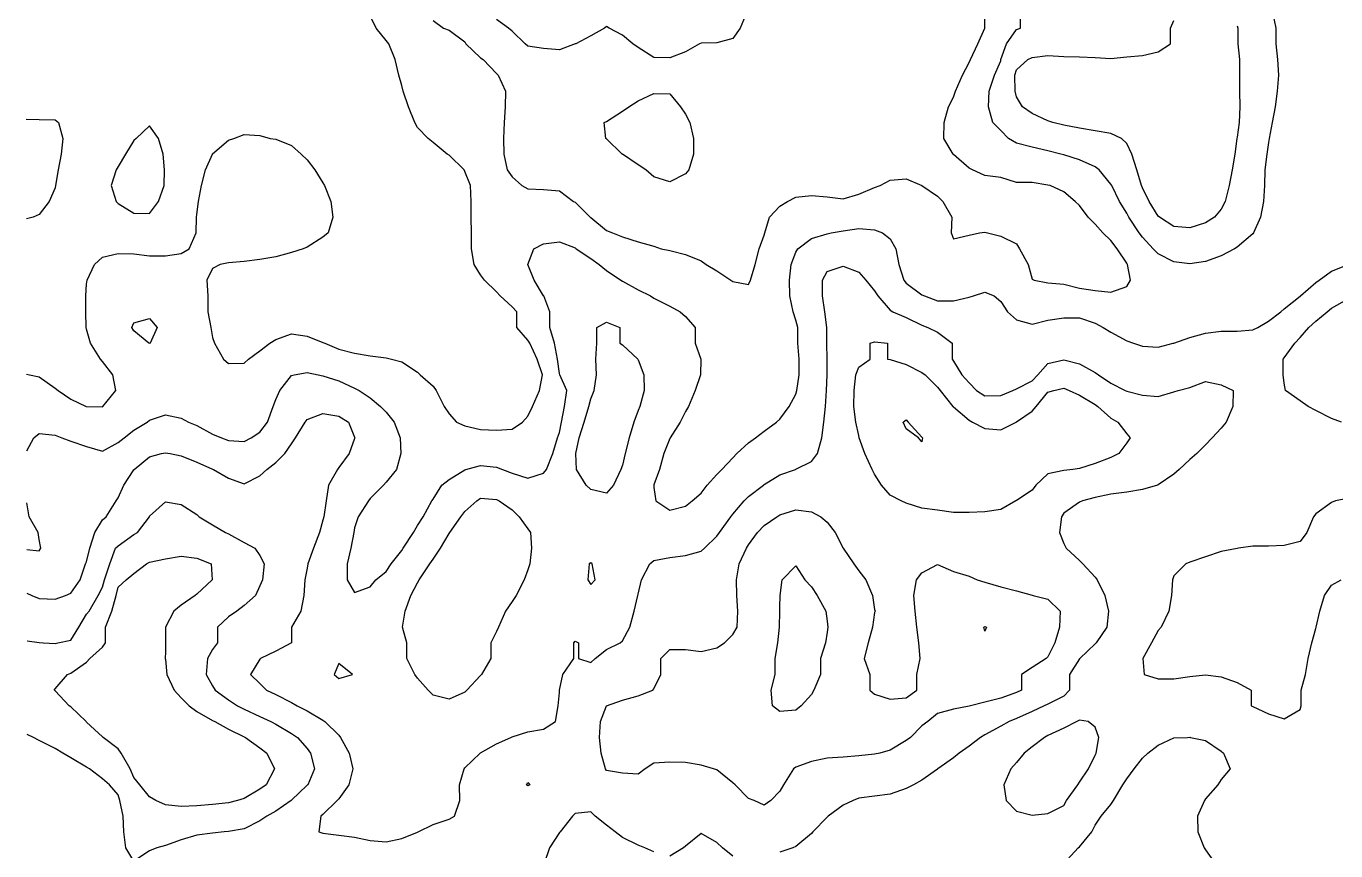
# Model space of a CAD drawing. Header units: inches. Extents: x 450896 to 463247, y 7386701 to 7399440.
# Drawn here: x 450904 to 453338, y 7392881 to 7394413 of the extents above; entities that cross this region are included whole.
import ezdxf

# ---------------------------------------------------------------- set-up
doc = ezdxf.new("R2010")
doc.units = ezdxf.units.IN
doc.header["$MEASUREMENT"] = 0

msp = doc.modelspace()

# ---------------------------------------------------------------- linework, layer by layer
for points, elevation in [([(450904.8, 7393766.3), (450910, 7393765), (450928.4, 7393761.1), (450957.7, 7393740.3), (450963.4, 7393735.7), (450987, 7393719.8), (451015.3, 7393706.4), (451016.3, 7393706), (451045.6, 7393705.6), (451046.8, 7393706.4), (451070.7, 7393735.7), (451065.2, 7393765), (451045.6, 7393789.8), (451042.4, 7393794.3), (451023.9, 7393823.6), (451016.3, 7393849.5), (451015.7, 7393852.8), (451014.7, 7393882.1), (451014.7, 7393911.4), (451016.3, 7393933.1), (451017.4, 7393940.7), (451031.1, 7393970), (451045.6, 7393983.8), (451074.9, 7393990.6), (451104.2, 7393989.6), (451133.5, 7393986), (451162.7, 7393986.3), (451192, 7393990.4), (451206.7, 7393999.3), (451220.1, 7394028.6), (451220.7, 7394057.9), (451221.3, 7394063.1), (451224, 7394087.1), (451230, 7394116.4), (451237.1, 7394145.7), (451250.2, 7394175), (451250.6, 7394175.7), (451279.9, 7394201.2), (451290, 7394204.3), (451309.2, 7394211.3), (451338.5, 7394209.3), (451357.3, 7394204.3), (451367.7, 7394202.7), (451397, 7394191.2), (451415, 7394175), (451426.3, 7394164.2), (451440.4, 7394145.7), (451455.6, 7394121.4), (451458.6, 7394116.4), (451470.4, 7394087.1), (451473.8, 7394057.9), (451465, 7394028.6), (451455.6, 7394020.5), (451426.3, 7394002.3), (451418.7, 7393999.3), (451397, 7393992), (451367.7, 7393984.1), (451338.5, 7393978.9), (451309.2, 7393975.6), (451279.9, 7393972.9), (451264.8, 7393970), (451250.6, 7393962.4), (451239.5, 7393940.7), (451241.7, 7393911.4), (451241.7, 7393882.1), (451247.1, 7393852.8), (451250.6, 7393834.2), (451254, 7393823.6), (451271, 7393794.3), (451279.9, 7393786), (451309.2, 7393786.5), (451317.4, 7393794.3), (451338.5, 7393809.7), (451356.7, 7393823.6), (451367.7, 7393830.7), (451397, 7393840.9), (451426.3, 7393836.7), (451455.6, 7393825.3), (451458.9, 7393823.6), (451484.9, 7393812.8), (451514.2, 7393805.5), (451543.5, 7393800.2), (451572.8, 7393796.3), (451582.8, 7393794.3), (451602, 7393789.2), (451631.3, 7393770), (451636.1, 7393765), (451660.6, 7393743.8), (451665.8, 7393735.7), (451680.9, 7393706.4), (451689.9, 7393692.7), (451703.6, 7393677.1), (451719.2, 7393669.9), (451748.5, 7393663.1), (451777.8, 7393662), (451807.1, 7393664.3), (451826.6, 7393677.1), (451836.3, 7393688), (451845, 7393706.4), (451857.9, 7393735.7), (451863.6, 7393765), (451853.9, 7393794.3), (451840.3, 7393823.6), (451836.3, 7393829.1), (451815.7, 7393852.8), (451815.7, 7393882.1), (451807.1, 7393891.2), (451785, 7393911.4), (451777.8, 7393919), (451755.7, 7393940.7), (451748.5, 7393950.5), (451736.3, 7393970), (451731.9, 7393999.3), (451731.7, 7394028.6), (451730.9, 7394057.9), (451731.3, 7394087.1), (451729.6, 7394116.4), (451719.2, 7394142.7), (451718, 7394145.7), (451689.9, 7394172.8), (451686.4, 7394175), (451660.6, 7394196.5), (451651.1, 7394204.3), (451631.3, 7394224.4), (451626.4, 7394233.6), (451614.4, 7394262.9), (451604.8, 7394292.2), (451602, 7394302.3), (451596.8, 7394321.4), (451590, 7394350.7), (451578.2, 7394380), (451572.8, 7394386), (451554.5, 7394409.3), (451543.5, 7394431.8)], 720), ([(451660.6, 7394423.2), (451679.5, 7394409.3), (451689.9, 7394405), (451719.2, 7394383.5), (451721.3, 7394380), (451748.5, 7394353.6), (451753, 7394350.7), (451777.8, 7394325), (451781, 7394321.4), (451794.5, 7394292.2), (451794.1, 7394262.9), (451792.4, 7394233.6), (451791.1, 7394204.3), (451792, 7394175), (451797.9, 7394145.7), (451807.1, 7394133.1), (451825.3, 7394116.4), (451836.3, 7394110.2), (451865.6, 7394109.5), (451894.9, 7394106.8), (451921.3, 7394087.1), (451924.2, 7394085.6), (451952.4, 7394057.9), (451953.5, 7394057), (451982.8, 7394033.2), (451993.7, 7394028.6), (452012.1, 7394021.5), (452041.4, 7394011.8), (452070.6, 7394003.9), (452083.9, 7393999.3), (452099.9, 7393995.7), (452129.2, 7393988.5), (452158.5, 7393976.6), (452167.8, 7393970), (452187.8, 7393957.9), (452213.7, 7393940.7), (452217.1, 7393938.4), (452246.4, 7393932.9), (452250.3, 7393940.7), (452258.9, 7393970), (452265.9, 7393999.3), (452275.7, 7394024.2), (452277, 7394028.6), (452285.7, 7394057.9), (452304.9, 7394078.6), (452319.1, 7394087.1), (452334.2, 7394095.3), (452363.5, 7394098.1), (452392.8, 7394095.5), (452422.1, 7394091.7), (452451.4, 7394100.5), (452480.7, 7394112.7), (452490.9, 7394116.4), (452509.9, 7394126.6), (452539.2, 7394129.1), (452568.5, 7394116.4), (452568.5, 7394116.4), (452597.8, 7394096.6), (452607.6, 7394087.1), (452624, 7394057.9), (452622.8, 7394028.6), (452627.1, 7394017.8), (452656.4, 7394024.3), (452675.4, 7394028.6), (452685.7, 7394029.9), (452690.7, 7394028.6), (452715, 7394022.3), (452744.2, 7394008.1), (452750.2, 7393999.3), (452765.8, 7393970), (452773.5, 7393942.7), (452777.1, 7393940.7), (452802.8, 7393935.8), (452832.1, 7393933.2), (452861.4, 7393926.1), (452890.7, 7393921.4), (452920, 7393918.8), (452949.3, 7393929.2)], 720), ([(452243.1, 7394438.6), (452231, 7394409.3), (452217.1, 7394389.5), (452187.8, 7394381.5), (452158.5, 7394381), (452155.4, 7394380), (452129.2, 7394364.8), (452099.9, 7394353.8), (452070.6, 7394354.7), (452041.4, 7394372.8), (452031.2, 7394380), (452012.1, 7394395.9), (451987.3, 7394409.3), (451982.8, 7394412.1), (451979, 7394409.3), (451953.5, 7394394.6), (451925.2, 7394380), (451924.2, 7394379.6), (451894.9, 7394369), (451865.6, 7394371.2), (451836.3, 7394375.4), (451831.5, 7394380), (451807.1, 7394403.5), (451800.4, 7394409.3), (451777.8, 7394424.8)], 720), ([(452949.3, 7393929.2), (452956.4, 7393940.7), (452950.9, 7393970), (452949.3, 7393972.4), (452931.7, 7393999.3), (452920, 7394014.7), (452905, 7394028.6), (452890.7, 7394044.6), (452877.5, 7394057.9), (452861.4, 7394079.8), (452853.7, 7394087.1), (452832.1, 7394105), (452806.8, 7394116.4), (452802.8, 7394117.5), (452773.5, 7394122.2), (452744.2, 7394122.2), (452715, 7394131.3), (452685.7, 7394135), (452662.4, 7394145.7), (452656.4, 7394149.1), (452627.1, 7394174.4), (452626.5, 7394175), (452609.6, 7394204.3), (452609.7, 7394233.6), (452618.1, 7394262.9), (452627.1, 7394280.8), (452630.9, 7394292.2), (452643.9, 7394321.4), (452656.4, 7394345.5), (452658.7, 7394350.7), (452672.7, 7394380), (452685.7, 7394409.3), (452685.7, 7394438.6)], 720), ([(453219.9, 7394438.6), (453226.5, 7394409.3), (453226.5, 7394380), (453229.4, 7394350.7), (453231.1, 7394321.4), (453229, 7394292.2), (453224.9, 7394262.9), (453219.6, 7394233.6), (453214.1, 7394204.3), (453212.8, 7394196.6), (453209.9, 7394175), (453206.2, 7394145.7), (453205.1, 7394116.4), (453203.5, 7394087.1), (453198.1, 7394057.9), (453184.9, 7394028.6), (453183.6, 7394027.1), (453154.3, 7394002.2), (453149.5, 7393999.3), (453125, 7393985.9), (453095.7, 7393975.4), (453066.4, 7393971.4), (453037.1, 7393974.8), (453007.8, 7393989.7), (452998.6, 7393999.3), (452978.5, 7394020.4), (452972.3, 7394028.6), (452953.2, 7394057.9), (452949.3, 7394065.2), (452935.7, 7394087.1), (452921.5, 7394116.4), (452920, 7394119.3), (452897.9, 7394145.7), (452890.7, 7394151.4), (452861.4, 7394164.6), (452832.1, 7394173.6), (452826.9, 7394175), (452802.8, 7394181), (452773.5, 7394187.6), (452744.2, 7394195.1), (452729.3, 7394204.3), (452715, 7394219), (452700.7, 7394233.6), (452692.5, 7394262.9), (452693.7, 7394292.2), (452703.3, 7394321.4), (452715, 7394348.3), (452715.6, 7394350.7), (452725.9, 7394380), (452744.2, 7394406.8), (452752.1, 7394409.3), (452752.1, 7394438.6)], 740), ([(453112.4, 7394057.9), (453095.7, 7394047.6), (453066.4, 7394037.8), (453037.1, 7394040.6), (453010.1, 7394057.9), (453007.8, 7394059.7), (452990.7, 7394087.1), (452978.5, 7394112.6), (452976.9, 7394116.4), (452968.1, 7394145.7), (452959, 7394175), (452949.3, 7394194.9), (452939.7, 7394204.3), (452920, 7394213), (452890.7, 7394218.2), (452861.4, 7394223.2), (452832.1, 7394228.5), (452811.8, 7394233.6), (452802.8, 7394236.6), (452773.5, 7394250.6), (452755.8, 7394262.9), (452744.2, 7394281.7), (452742.1, 7394292.2), (452741.5, 7394321.4), (452744.2, 7394331.8), (452765.6, 7394350.7), (452773.5, 7394354.5), (452802.8, 7394358.2), (452832.1, 7394356.6), (452861.4, 7394355.5), (452890.7, 7394354.7), (452920, 7394352.8), (452949.3, 7394355.7), (452978.5, 7394358.5), (453007.8, 7394365), (453030.4, 7394380), (453030.4, 7394409.3), (453037.1, 7394423.4)], 760), ([(453154.3, 7394413.5), (453155.7, 7394409.3), (453155.7, 7394380), (453158.7, 7394350.7), (453159, 7394321.4), (453159.1, 7394292.2), (453159.2, 7394262.9), (453157.9, 7394233.6), (453154.3, 7394206.2), (453154, 7394204.3), (453150, 7394175), (453145.4, 7394145.7), (453139.9, 7394116.4), (453132, 7394087.1), (453125, 7394072.9), (453112.4, 7394057.9)], 760), ([(452135.4, 7394145.7), (452129.2, 7394138.2), (452099.9, 7394123.7), (452070.6, 7394133), (452055.6, 7394145.7), (452041.4, 7394154.9), (452012.1, 7394174.8), (452011.7, 7394175), (451982.8, 7394203.5), (451981.4, 7394204.3), (451978.4, 7394233.6), (451982.8, 7394235.6), (452012.1, 7394254.9), (452024, 7394262.9), (452041.4, 7394273.7), (452070.6, 7394287.5), (452099.9, 7394287), (452119.8, 7394262.9), (452129.2, 7394249.4), (452137.3, 7394233.6), (452144.2, 7394204.3), (452144.3, 7394175), (452135.4, 7394145.7)], 720), ([(450904.1, 7394240), (450928.4, 7394239.4), (450957.7, 7394238.8), (450964, 7394233.6), (450971.9, 7394204.3), (450968.8, 7394175), (450963.6, 7394145.7), (450958.5, 7394116.4), (450957.7, 7394112.5), (450946.6, 7394087.1), (450928.4, 7394062.9), (450916.9, 7394057.9), (450904.4, 7394054.8)], 720), ([(451133.5, 7394064.8), (451150.2, 7394087.1), (451160.5, 7394116.4), (451161.4, 7394145.7), (451158.6, 7394175), (451149.9, 7394204.3), (451133.5, 7394227.5), (451108.6, 7394204.3), (451104.2, 7394200.3), (451088.8, 7394175), (451074.9, 7394151.9), (451071.5, 7394145.7), (451061.8, 7394116.4), (451071.5, 7394087.1), (451074.9, 7394083.5), (451104.2, 7394065.3), (451133.5, 7394064.8)], 700), ([(450905.1, 7393623.9), (450918.4, 7393647.8), (450928.4, 7393656.1), (450957.7, 7393652.8), (450970.3, 7393647.8), (450987, 7393641.6), (451016.3, 7393631.9), (451045.6, 7393623.3), (451074.9, 7393639.2), (451085.9, 7393647.8), (451104.2, 7393662.3), (451128.6, 7393677.1), (451133.5, 7393680.7), (451162.7, 7393690.7), (451192, 7393684.4), (451205.6, 7393677.1), (451221.3, 7393670.6), (451250.6, 7393655), (451266.9, 7393647.8), (451279.9, 7393643.2), (451309.2, 7393641), (451322.4, 7393647.8), (451338.5, 7393658.4), (451352.6, 7393677.1), (451363, 7393706.4), (451367.7, 7393719), (451375.7, 7393735.7), (451397, 7393763.5), (451402.1, 7393765), (451426.3, 7393769.1), (451446.6, 7393765), (451455.6, 7393763.3), (451484.9, 7393753.7), (451514.2, 7393740.3), (451522.9, 7393735.7), (451543.5, 7393722), (451562.7, 7393706.4), (451572.8, 7393695.4), (451588.1, 7393677.1), (451599.1, 7393647.8), (451600.5, 7393618.5), (451592.5, 7393589.3), (451572.8, 7393565.6), (451568.3, 7393560), (451543.5, 7393535), (451540.2, 7393530.7), (451521.1, 7393501.4), (451514.2, 7393480.6), (451512.7, 7393472.1), (451507.3, 7393442.8), (451500.4, 7393413.5), (451500.7, 7393384.2), (451514.2, 7393360.3), (451543.5, 7393370.8), (451553.8, 7393384.2), (451572.8, 7393399.7), (451582.3, 7393413.5), (451602, 7393438.8), (451604.6, 7393442.8), (451623.6, 7393472.1), (451631.3, 7393485.2), (451641.8, 7393501.4), (451658.2, 7393530.7), (451660.6, 7393533.7), (451676.8, 7393560), (451689.9, 7393570.6), (451719.2, 7393588.7), (451721, 7393589.3), (451748.5, 7393596.7), (451777.8, 7393593.4), (451789, 7393589.3), (451807.1, 7393582.5), (451836.3, 7393573.2), (451865.6, 7393582), (451870.8, 7393589.3), (451882.9, 7393618.5), (451891.2, 7393647.8), (451894.9, 7393657.8), (451898.6, 7393677.1), (451904.7, 7393706.4), (451908.9, 7393735.7), (451895.6, 7393765), (451894.9, 7393767.4), (451891.2, 7393794.3), (451886.1, 7393823.6), (451876.9, 7393852.8), (451876.9, 7393882.1), (451865.8, 7393911.4), (451865.6, 7393911.8), (451848.1, 7393940.7), (451836.4, 7393970), (451847.5, 7393999.3), (451865.6, 7394008.1), (451894.9, 7394011.9), (451924.2, 7394000.6), (451926.2, 7393999.3), (451953.5, 7393981.1), (451968.6, 7393970), (451982.8, 7393958.5), (452009.1, 7393940.7), (452012.1, 7393938.7), (452041.4, 7393922.9), (452064.1, 7393911.4), (452070.6, 7393907.6), (452099.9, 7393892.5), (452119.2, 7393882.1), (452129.2, 7393873.5), (452147.4, 7393852.8), (452147.4, 7393823.6), (452157.6, 7393794.3), (452157.1, 7393765), (452147.4, 7393735.7), (452134.8, 7393706.4), (452129.2, 7393696.6), (452119.6, 7393677.1), (452100.6, 7393647.8), (452099.9, 7393646.7), (452089.2, 7393618.5), (452081.2, 7393589.3), (452070.6, 7393560.7), (452070.5, 7393560), (452070.6, 7393555.5), (452074.2, 7393530.7), (452099.9, 7393513.5), (452129.2, 7393521.2), (452142, 7393530.7), (452158.5, 7393545.3), (452169.8, 7393560), (452187.8, 7393580), (452196.6, 7393589.3), (452217.1, 7393611), (452224.8, 7393618.5), (452246.4, 7393638.8), (452259.1, 7393647.8), (452275.7, 7393660.5), (452298.2, 7393677.1), (452304.9, 7393682.8), (452322.2, 7393706.4), (452334.2, 7393729.2), (452336.1, 7393735.7), (452340.7, 7393765), (452340.4, 7393794.3), (452338, 7393823.6), (452338, 7393852.8), (452334.2, 7393866.8), (452329.6, 7393882.1), (452323.4, 7393911.4), (452322.8, 7393940.7), (452325.6, 7393970), (452334.2, 7393993), (452338, 7393999.3), (452363.5, 7394018.3), (452392.8, 7394027.2), (452400.1, 7394028.6), (452422.1, 7394032.3), (452451.4, 7394036.9), (452480.7, 7394034.6), (452495.3, 7394028.6), (452509.9, 7394017.7), (452520.2, 7393999.3), (452525.6, 7393970), (452535.2, 7393940.7), (452539.2, 7393935.5), (452568.5, 7393913.6), (452573.5, 7393911.4), (452597.8, 7393902.5), (452627.1, 7393902.4), (452656.4, 7393909.3), (452664.6, 7393911.4), (452685.7, 7393918.5), (452702.8, 7393911.4), (452715, 7393901.4), (452728, 7393882.1), (452744.2, 7393867.2), (452773.5, 7393859.3), (452802.8, 7393866.5), (452832.1, 7393870.8), (452861.4, 7393870.7), (452890.7, 7393860.9), (452905.7, 7393852.8), (452920, 7393844), (452949.3, 7393828), (452962.1, 7393823.6), (452978.5, 7393818.5), (453007.8, 7393816.5), (453035.6, 7393823.6), (453037.1, 7393823.9), (453066.4, 7393834), (453095.7, 7393842.1), (453125, 7393846.3), (453154.3, 7393846), (453183.6, 7393848.5), (453193.2, 7393852.8), (453212.8, 7393864.6), (453235.7, 7393882.1), (453242.1, 7393887.4), (453271.4, 7393911), (453271.9, 7393911.4), (453300.7, 7393936.2), (453306.9, 7393940.7), (453330, 7393957.7), (453359.3, 7393969.5)], 740), ([(450905.5, 7393359.1), (450914.3, 7393355), (450928.4, 7393349.7), (450957.7, 7393348.4), (450977.1, 7393355), (450987, 7393359.6), (451004.4, 7393384.2), (451014.6, 7393413.5), (451016.3, 7393417.8), (451022.4, 7393442.8), (451031.9, 7393472.1), (451045.6, 7393495.6), (451052.5, 7393501.4), (451071.3, 7393530.7), (451074.9, 7393536.2), (451085.5, 7393560), (451104.2, 7393588.6), (451104.7, 7393589.3), (451133.5, 7393612.7), (451155.6, 7393618.5), (451162.7, 7393620.3), (451171.8, 7393618.5), (451192, 7393614.6), (451221.3, 7393602.6), (451250.6, 7393589.9), (451252.1, 7393589.3), (451279.9, 7393573), (451309.2, 7393562.2), (451338.5, 7393577.6), (451351, 7393589.3), (451367.7, 7393602.3), (451384.6, 7393618.5), (451397, 7393637), (451404.6, 7393647.8), (451422.4, 7393677.1), (451426.3, 7393682.2), (451455.6, 7393692.8), (451484.9, 7393688.3), (451503.2, 7393677.1), (451514.2, 7393649.3), (451514.6, 7393647.8), (451514.2, 7393646.5), (451504.3, 7393618.5), (451484.9, 7393592.8), (451482.3, 7393589.3), (451465.6, 7393560), (451461.4, 7393530.7), (451457.2, 7393501.4), (451455.6, 7393494.9), (451448.9, 7393472.1), (451437.7, 7393442.8), (451427.7, 7393413.5), (451426.3, 7393405.8), (451421.9, 7393384.2), (451419.8, 7393355), (451414.2, 7393325.7), (451397.2, 7393296.4), (451397.2, 7393267.1), (451397, 7393267), (451367.7, 7393251.3), (451339.3, 7393237.8), (451338.5, 7393236.9), (451321, 7393208.5), (451338.5, 7393191.2), (451350.9, 7393179.2), (451367.7, 7393171.1), (451397, 7393155.9), (451407.7, 7393150), (451426.3, 7393140.8), (451455.6, 7393123.2), (451459.2, 7393120.7), (451484.9, 7393095.2), (451487.9, 7393091.4), (451504.3, 7393062.1), (451510.8, 7393032.8), (451503.6, 7393003.5), (451484.9, 7392977.4), (451482.2, 7392974.2), (451455.6, 7392947.8), (451451.7, 7392944.9), (451448.1, 7392915.7), (451455.6, 7392913.5), (451484.9, 7392909.5), (451514.2, 7392906.1), (451543.5, 7392899.7), (451572.8, 7392897.3), (451602, 7392903.5), (451631.3, 7392915.2), (451632.6, 7392915.7), (451660.6, 7392929.5), (451689.9, 7392939.5), (451699.9, 7392944.9), (451709.7, 7392974.2), (451709.2, 7393003.5), (451717.7, 7393032.8), (451719.2, 7393034.7), (451747.9, 7393062.1), (451748.5, 7393062.5), (451777.8, 7393079.6), (451804.5, 7393091.4), (451807.1, 7393092.5), (451836.3, 7393101.5), (451865.6, 7393106.6), (451887.9, 7393120.7), (451892.8, 7393150), (451894.9, 7393174.6), (451895.3, 7393179.2), (451901.6, 7393208.5), (451921.6, 7393237.8), (451921.6, 7393267.1), (451924.2, 7393270), (451930.6, 7393267.1), (451930.6, 7393237.8), (451953.5, 7393230.8), (451961.5, 7393237.8), (451982.8, 7393254.7), (452007.7, 7393267.1), (452012.1, 7393270.8), (452026.1, 7393296.4), (452034.2, 7393325.7), (452040.9, 7393355), (452041.4, 7393357.4), (452047.3, 7393384.2), (452063.3, 7393413.5), (452070.6, 7393420.1), (452099.9, 7393425.6), (452129.2, 7393429.5), (452158.5, 7393437.6), (452164.4, 7393442.8), (452187.8, 7393465.5), (452192.2, 7393472.1), (452213.5, 7393501.4), (452217.1, 7393505.9), (452238.6, 7393530.7), (452246.4, 7393538.6), (452274.3, 7393560), (452275.7, 7393561), (452304.9, 7393579.2), (452333.9, 7393589.3), (452334.2, 7393589.4), (452363.5, 7393603.8), (452374.6, 7393618.5), (452382.4, 7393647.8), (452386.3, 7393677.1), (452389.3, 7393706.4), (452391.6, 7393735.7), (452392.6, 7393765), (452392.6, 7393794.3), (452391.7, 7393823.6), (452391.7, 7393852.8), (452388.3, 7393882.1), (452383.7, 7393911.4), (452384.1, 7393940.7), (452392.8, 7393956.8), (452422.1, 7393966.9), (452451.4, 7393955.8), (452464.6, 7393940.7), (452480.7, 7393921.2), (452486.6, 7393911.4), (452509.9, 7393885), (452514.4, 7393882.1), (452539.2, 7393871.2), (452568.5, 7393857.1), (452579.8, 7393852.8), (452597.8, 7393844.3), (452624.7, 7393823.6), (452624.7, 7393794.3), (452627.1, 7393790.6), (452643, 7393765), (452656.4, 7393749.9), (452670.2, 7393735.7), (452685.7, 7393725.8), (452715, 7393726.4), (452737.3, 7393735.7), (452744.2, 7393738.8), (452773.5, 7393753.5), (452783.8, 7393765), (452802.8, 7393786.1), (452832.1, 7393793), (452861.4, 7393785.5), (452890.7, 7393769), (452896.5, 7393765), (452920, 7393749.6), (452946.4, 7393735.7), (452949.3, 7393734.3), (452978.5, 7393726.9), (453007.8, 7393724.8), (453037.1, 7393733.1), (453044.7, 7393735.7), (453066.4, 7393741.5), (453095.7, 7393752.3), (453125, 7393746.4), (453146.9, 7393735.7), (453146.4, 7393706.4), (453134.2, 7393677.1), (453125, 7393666.1), (453107.9, 7393647.8), (453095.7, 7393634.6), (453079.8, 7393618.5), (453066.4, 7393607.7), (453046.7, 7393589.3), (453037.1, 7393580.4), (453007.8, 7393560.4), (453006.7, 7393560), (452978.5, 7393552.1), (452949.3, 7393547.2), (452920, 7393543.2), (452890.7, 7393537.2), (452867.3, 7393530.7), (452861.4, 7393528.3), (452832.1, 7393507.9), (452828.3, 7393501.4), (452824.5, 7393472.1), (452832.1, 7393451.5), (452836.7, 7393442.8), (452861.4, 7393420.3), (452867.9, 7393413.5), (452890.7, 7393388.9), (452894.1, 7393384.2), (452908.7, 7393355), (452915.1, 7393325.7), (452912, 7393296.4), (452892.5, 7393267.1), (452890.7, 7393265.3), (452862.4, 7393237.8), (452861.4, 7393237), (452842.7, 7393208.5), (452842.7, 7393179.2), (452832.1, 7393168), (452802.8, 7393153.3), (452796.1, 7393150), (452773.5, 7393139.3), (452744.2, 7393126.2), (452731, 7393120.7), (452715, 7393112.1), (452685.7, 7393096.2), (452677.5, 7393091.4), (452656.4, 7393075.1), (452637.9, 7393062.1), (452627.1, 7393053.5), (452598.3, 7393032.8), (452597.8, 7393032.5), (452568.5, 7393011.6), (452553.2, 7393003.5), (452539.2, 7392996.1), (452509.9, 7392985.9), (452480.7, 7392982.1), (452451.4, 7392978.3), (452440.9, 7392974.2), (452422.1, 7392965.4), (452394.5, 7392944.9), (452392.8, 7392943.3), (452366.2, 7392915.7), (452363.5, 7392912.9), (452334.2, 7392888.4), (452328.7, 7392886.4), (452304.9, 7392877.9)], 760), ([(453348.1, 7393677.1), (453330, 7393684), (453300.7, 7393698.5), (453286.2, 7393706.4), (453271.4, 7393716.9), (453244.2, 7393735.7), (453242.1, 7393749.4), (453240, 7393765), (453240, 7393794.3), (453242.1, 7393796.3), (453261.4, 7393823.6), (453271.4, 7393834.1), (453287.5, 7393852.8), (453300.7, 7393864.4), (453322, 7393882.1), (453330, 7393888.7), (453359.3, 7393905.8)], 760), ([(451134.7, 7393823.6), (451133.5, 7393822.9), (451131.9, 7393823.6), (451104.2, 7393846.5), (451100.1, 7393852.8), (451104.2, 7393861.5), (451133.5, 7393869.9), (451147.6, 7393852.8), (451134.7, 7393823.6)], 740), ([(451995.5, 7393560), (451982.8, 7393545.1), (451953.5, 7393551.9), (451944.9, 7393560), (451926.7, 7393589.3), (451925.5, 7393618.5), (451931.8, 7393647.8), (451941.1, 7393677.1), (451949.9, 7393706.4), (451953.5, 7393720.5), (451959.4, 7393735.7), (451963.8, 7393765), (451962.4, 7393794.3), (451964.4, 7393823.6), (451964.4, 7393852.8), (451982.8, 7393863), (452007, 7393852.8), (452007, 7393823.6), (452012.1, 7393820.8), (452040.6, 7393794.3), (452041.4, 7393793.1), (452052.1, 7393765), (452052.5, 7393735.7), (452044.2, 7393706.4), (452041.4, 7393698.4), (452033.1, 7393677.1), (452024.8, 7393647.8), (452017.3, 7393618.5), (452012.1, 7393597.2), (452008.9, 7393589.3), (451995.5, 7393560)], 760), ([(452742.9, 7393530.7), (452715, 7393514.9), (452685.7, 7393510.5), (452656.4, 7393509.4), (452627.1, 7393509.1), (452597.8, 7393513.2), (452568.5, 7393517.2), (452539.2, 7393526.3), (452530.2, 7393530.7), (452509.9, 7393541.5), (452493.7, 7393560), (452480.7, 7393580.4), (452476, 7393589.3), (452462.6, 7393618.5), (452452.3, 7393647.8), (452451.4, 7393652), (452445.8, 7393677.1), (452442.4, 7393706.4), (452442.8, 7393735.7), (452445.6, 7393765), (452451.4, 7393779.4), (452472.6, 7393794.3), (452472.6, 7393823.6), (452480.7, 7393826.5), (452504.6, 7393823.6), (452504.6, 7393794.3), (452509.9, 7393793.7), (452539.2, 7393783.9), (452568.5, 7393769.4), (452574.5, 7393765), (452597.8, 7393742.2), (452602.3, 7393735.7), (452626.4, 7393706.4), (452627.1, 7393705.7), (452656.4, 7393680.6), (452662.4, 7393677.1), (452685.7, 7393665.4), (452715, 7393662.7), (452743.5, 7393677.1), (452744.2, 7393677.5), (452773.5, 7393697.5), (452780.7, 7393706.4), (452802.8, 7393732.7), (452813.7, 7393735.7), (452832.1, 7393740), (452842.2, 7393735.7), (452861.4, 7393727), (452890.7, 7393709.7), (452895.7, 7393706.4), (452920, 7393684.5), (452933, 7393677.1), (452949.3, 7393655.6), (452955.5, 7393647.8), (452949.3, 7393638.3), (452934.3, 7393618.5), (452920, 7393611.6), (452890.7, 7393600.3), (452861.4, 7393590.8), (452849.4, 7393589.3), (452832.1, 7393587.4), (452802.8, 7393581.3), (452780.3, 7393560), (452773.5, 7393550.9), (452744.2, 7393531.5), (452742.9, 7393530.7)], 780), ([(452569.7, 7393647.8), (452568.5, 7393640.2), (452562.5, 7393647.8), (452539.2, 7393664.4), (452534.1, 7393677.1), (452539.2, 7393681.1), (452543, 7393677.1), (452568.5, 7393649.2), (452569.7, 7393647.8)], 800), ([(450905.4, 7393440.7), (450928.4, 7393437.9), (450931.1, 7393442.8), (450928.4, 7393459.1), (450926.2, 7393472.1), (450909.7, 7393501.4), (450905.2, 7393527)], 740), ([(450905.6, 7393271), (450928.4, 7393267.4), (450935.7, 7393267.1), (450957.7, 7393266.1), (450962.6, 7393267.1), (450987, 7393271.9), (451001.9, 7393296.4), (451016.3, 7393320.3), (451021, 7393325.7), (451037.9, 7393355), (451045.6, 7393370.7), (451049.7, 7393384.2), (451059.7, 7393413.5), (451070.2, 7393442.8), (451074.9, 7393447), (451104.2, 7393468.4), (451110.8, 7393472.1), (451133.1, 7393501.4), (451133.5, 7393502.2), (451162.7, 7393529.2), (451192, 7393524.1), (451221.3, 7393505.3), (451225.4, 7393501.4), (451250.6, 7393486.3), (451274.5, 7393472.1), (451279.9, 7393469.3), (451309.2, 7393453.3), (451328.8, 7393442.8), (451338.5, 7393429.1), (451346.1, 7393413.5), (451343.1, 7393384.2), (451338.5, 7393373.2), (451330.4, 7393355), (451309.2, 7393336.3), (451295.4, 7393325.7), (451279.9, 7393315.1), (451259.3, 7393296.4), (451259.3, 7393267.1), (451250.6, 7393254.5), (451240.9, 7393237.8), (451238.5, 7393208.5), (451250.6, 7393186.9), (451255.5, 7393179.2), (451279.9, 7393161), (451297, 7393150), (451309.2, 7393143.7), (451338.5, 7393130), (451358.6, 7393120.7), (451367.7, 7393115.8), (451397, 7393098.6), (451408.1, 7393091.4), (451426.3, 7393071), (451432.6, 7393062.1), (451439.7, 7393032.8), (451427.2, 7393003.5), (451426.3, 7393002.6), (451397, 7392974.5), (451396.7, 7392974.2), (451367.7, 7392954.4), (451351.5, 7392944.9), (451338.5, 7392936.2), (451309.2, 7392921.3), (451279.9, 7392916.5), (451271.9, 7392915.7), (451250.6, 7392913.3), (451221.3, 7392909.6), (451192, 7392900.8), (451162.7, 7392890.4), (451146.8, 7392886.4)], 780), ([(451723.2, 7393179.2), (451719.2, 7393175.3), (451689.9, 7393162.6), (451660.6, 7393169.8), (451651.2, 7393179.2), (451631.3, 7393201.3), (451626.5, 7393208.5), (451611.5, 7393237.8), (451611.5, 7393267.1), (451603.5, 7393296.4), (451608.1, 7393325.7), (451618.8, 7393355), (451631.3, 7393378.7), (451634.2, 7393384.2), (451654.4, 7393413.5), (451660.6, 7393422.5), (451674.3, 7393442.8), (451689.9, 7393470.3), (451691.1, 7393472.1), (451711.7, 7393501.4), (451719.2, 7393511.2), (451741.3, 7393530.7), (451748.5, 7393535.7), (451777.8, 7393533.5), (451783, 7393530.7), (451807.1, 7393513.9), (451820.2, 7393501.4), (451836.3, 7393479.1), (451841.2, 7393472.1), (451843.3, 7393442.8), (451840, 7393413.5), (451836.3, 7393402.9), (451829.7, 7393384.2), (451814.5, 7393355), (451807.1, 7393344.1), (451795, 7393325.7), (451781.6, 7393296.4), (451777.8, 7393287.9), (451767.6, 7393267.1), (451767.6, 7393237.8), (451749.9, 7393208.5), (451748.5, 7393206.4), (451723.2, 7393179.2)], 760), ([(453359.3, 7393535.1), (453337.5, 7393530.7), (453330, 7393527.8), (453300.7, 7393506.4), (453296.3, 7393501.4), (453283.9, 7393472.1), (453271.4, 7393455.3), (453242.1, 7393447.7), (453212.8, 7393446.6), (453183.6, 7393446.4), (453157, 7393442.8), (453154.3, 7393442.4), (453125, 7393436.6), (453095.7, 7393426.7), (453066.4, 7393417.2), (453058.8, 7393413.5), (453037.1, 7393391.3), (453034.6, 7393384.2), (453032.7, 7393355), (453027.4, 7393325.7), (453013.2, 7393296.4), (453007.8, 7393290.1), (452995.3, 7393267.1), (452979.4, 7393237.8), (452981.9, 7393208.5), (453007.8, 7393200.3), (453037.1, 7393200.2), (453066.4, 7393204.4), (453095.7, 7393207.3), (453125, 7393203.7), (453154.3, 7393193.4), (453180.8, 7393179.2), (453180.8, 7393150), (453183.6, 7393148.6), (453212.8, 7393135.4), (453242.1, 7393126), (453271.4, 7393143.2)], 740), ([(452288, 7392974.2), (452275.7, 7392965.2), (452256.8, 7392974.2), (452246.4, 7392977.7), (452221.4, 7393003.5), (452217.1, 7393007.1), (452187.8, 7393031.1), (452181.4, 7393032.8), (452158.5, 7393039.9), (452129.2, 7393044.5), (452099.9, 7393045.3), (452070.6, 7393043.4), (452054.2, 7393032.8), (452041.4, 7393022.9), (452012.1, 7393025.2), (451982.8, 7393029.9), (451980.9, 7393032.8), (451972.4, 7393062.1), (451969.3, 7393091.4), (451971.3, 7393120.7), (451982.7, 7393150), (451982.8, 7393150.1), (452012.1, 7393160.6), (452041.4, 7393168.5), (452068.8, 7393179.2), (452070.6, 7393181.7), (452083.2, 7393208.5), (452083.2, 7393237.8), (452099.9, 7393254.7), (452129.2, 7393254.7), (452158.5, 7393250.8), (452187.8, 7393257.5), (452201.9, 7393267.1), (452217.1, 7393282.7), (452225.2, 7393296.4), (452226.7, 7393325.7), (452224.6, 7393355), (452224, 7393384.2), (452229.3, 7393413.5), (452242.4, 7393442.8), (452246.4, 7393449.4), (452263, 7393472.1), (452275.7, 7393485.2), (452299.2, 7393501.4), (452304.9, 7393504.8), (452334.2, 7393514.3), (452363.5, 7393510.2), (452380.7, 7393501.4), (452392.8, 7393491.5), (452407.5, 7393472.1), (452422.1, 7393442.9), (452422.1, 7393442.8), (452442.4, 7393413.5), (452451.4, 7393401.1), (452464.6, 7393384.2), (452476.9, 7393355), (452480.7, 7393329), (452481.5, 7393325.7), (452480.7, 7393323.2), (452476.7, 7393296.4), (452469, 7393267.1), (452461.4, 7393237.8), (452472.1, 7393208.5), (452472.1, 7393179.2), (452480.7, 7393171.9), (452509.9, 7393162.4), (452539.2, 7393164.7), (452559.1, 7393179.2), (452559.1, 7393208.5), (452565.6, 7393237.8), (452562.8, 7393267.1), (452559.5, 7393296.4), (452556.3, 7393325.7), (452553.5, 7393355), (452558.5, 7393384.2), (452568.5, 7393396.9), (452597.8, 7393412.3), (452627.1, 7393399.3), (452656.4, 7393391.2), (452671.6, 7393384.2), (452685.7, 7393379.9), (452715, 7393371), (452744.2, 7393363.9), (452773.5, 7393355.3), (452775.6, 7393355), (452802.8, 7393348.3), (452825.3, 7393325.7), (452824.4, 7393296.4), (452815.8, 7393267.1), (452802.8, 7393240.9), (452799.8, 7393237.8), (452773.5, 7393220.9), (452753.6, 7393208.5), (452753.6, 7393179.2), (452744.2, 7393175), (452715, 7393164), (452685.7, 7393157.1), (452658.9, 7393150), (452656.4, 7393149.1), (452627.1, 7393143.8), (452597.8, 7393135.6), (452579.7, 7393120.7), (452568.5, 7393112.6), (452547.7, 7393091.4), (452539.2, 7393085.4), (452509.9, 7393067.7), (452490.7, 7393062.1), (452480.7, 7393060.1), (452451.4, 7393057.1), (452422.1, 7393054.9), (452392.8, 7393052.5), (452363.5, 7393046.3), (452334.2, 7393035.8), (452330.3, 7393032.8), (452311.6, 7393003.5), (452304.9, 7392991.5), (452288, 7392974.2)], 780), ([(451296.9, 7392974.2), (451279.9, 7392970), (451250.6, 7392966.5), (451221.3, 7392964.2), (451192, 7392962.9), (451162.7, 7392965.8), (451144.8, 7392974.2), (451133.5, 7392981.2), (451115.1, 7393003.5), (451104.2, 7393016.9), (451097.6, 7393032.8), (451080.7, 7393062.1), (451074.9, 7393070.4), (451046.9, 7393091.4), (451045.6, 7393092.5), (451016.3, 7393119.9), (451015.4, 7393120.7), (450987, 7393148), (450984, 7393150), (450957.7, 7393177.8), (450955.9, 7393179.2), (450957.7, 7393181.8), (450980.6, 7393208.5), (450987, 7393210.4), (451016.3, 7393231), (451022.6, 7393237.8), (451045.6, 7393259.1), (451051.2, 7393267.1), (451051.2, 7393296.4), (451063.4, 7393325.7), (451071, 7393355), (451074.9, 7393370.6), (451090, 7393384.2), (451104.2, 7393395.6), (451127.4, 7393413.5), (451133.5, 7393416.8), (451162.7, 7393423.4), (451192, 7393427.9), (451221.3, 7393424.4), (451247.9, 7393413.5), (451249.9, 7393384.2), (451221.3, 7393357.7), (451218.1, 7393355), (451192, 7393337), (451178.4, 7393325.7), (451163.1, 7393296.4), (451163.1, 7393267.1), (451162.7, 7393250.1), (451162.5, 7393237.8), (451162.7, 7393236), (451165.7, 7393208.5), (451179, 7393179.2), (451192, 7393164.8), (451207, 7393150), (451221.3, 7393139.6), (451250.6, 7393122.6), (451254.4, 7393120.7), (451279.9, 7393106.9), (451309.2, 7393092.6), (451311.5, 7393091.4), (451338.5, 7393071.8), (451351, 7393062.1), (451365.7, 7393032.8), (451349.8, 7393003.5), (451338.5, 7392995), (451309.2, 7392978), (451296.9, 7392974.2)], 800), ([(451953.5, 7393375.4), (451961.7, 7393384.2), (451955.6, 7393413.5), (451953.5, 7393415.6), (451950.4, 7393413.5), (451948, 7393384.2), (451953.5, 7393375.4)], 740), ([(452344.3, 7393150), (452334.2, 7393142.2), (452304.9, 7393139.3), (452290.9, 7393150), (452288.4, 7393179.2), (452295.8, 7393208.5), (452295.8, 7393237.8), (452300.6, 7393267.1), (452304.2, 7393296.4), (452304.9, 7393325.7), (452304.9, 7393333.4), (452305.4, 7393355), (452309.2, 7393384.2), (452334.2, 7393409.9), (452351.3, 7393384.2), (452363.5, 7393370.8), (452374.2, 7393355), (452389.9, 7393325.7), (452392.8, 7393307.4), (452394, 7393296.4), (452392.8, 7393287.1), (452389.5, 7393267.1), (452380.3, 7393237.8), (452380.3, 7393208.5), (452367.8, 7393179.2), (452363.5, 7393171.1), (452344.3, 7393150)], 800), ([(453271.4, 7393143.2), (453273.4, 7393150), (453273.4, 7393179.2), (453281.6, 7393208.5), (453286.2, 7393237.8), (453293.1, 7393267.1), (453300.7, 7393293.5), (453301.5, 7393296.4), (453307.9, 7393325.7), (453316.8, 7393355), (453330, 7393374.2), (453348, 7393384.2)], 740), ([(452688.4, 7393296.4), (452685.7, 7393288.7), (452683.7, 7393296.4), (452685.7, 7393297.1), (452688.4, 7393296.4)], 800), ([(451484.9, 7393200.5), (451510.3, 7393208.5), (451484.9, 7393228.9), (451476.4, 7393208.5), (451484.9, 7393200.5)], 740), ([(452832.1, 7392965), (452837.5, 7392974.2), (452858.3, 7393003.5), (452861.4, 7393008.2), (452878.5, 7393032.8), (452890.7, 7393058.1), (452892.5, 7393062.1), (452897.7, 7393091.4), (452890.7, 7393110.6), (452877.4, 7393120.7), (452861.4, 7393123.5), (452856.3, 7393120.7), (452832.1, 7393108.4), (452802.8, 7393094.6), (452796.5, 7393091.4), (452773.5, 7393073.7), (452758.4, 7393062.1), (452744.2, 7393045), (452734, 7393032.8), (452721, 7393003.5), (452725.2, 7392974.2), (452744.2, 7392954.5), (452773.5, 7392946.8), (452802.8, 7392950), (452832.1, 7392965)], 740), ([(451146.8, 7392886.4), (451133.5, 7392880.5), (451104.2, 7392861.6), (451089.1, 7392886.4), (451085.4, 7392915.7), (451084.3, 7392944.9), (451077.9, 7392974.2), (451074.9, 7392984.4), (451058.7, 7393003.5), (451045.6, 7393014.6), (451021.6, 7393032.8), (451016.3, 7393036.1), (450987, 7393053.1), (450972.3, 7393062.1), (450957.7, 7393070.8), (450928.4, 7393085.8), (450917.4, 7393091.4), (450905.9, 7393097)], 780), ([(452832.1, 7392857.2), (452859.3, 7392886.4), (452861.4, 7392888.2), (452884.4, 7392915.7), (452890.7, 7392928.4), (452901.9, 7392944.9), (452920, 7392966.9), (452924.6, 7392974.2), (452941.8, 7393003.5), (452949.3, 7393014.5), (452963, 7393032.8), (452978.5, 7393052.9), (452988.4, 7393062.1), (453007.8, 7393077.1), (453037.1, 7393090.4), (453061.9, 7393091.4), (453066.4, 7393091.5), (453067.7, 7393091.4), (453095.7, 7393085.7), (453125, 7393066), (453129.4, 7393062.1), (453141.2, 7393032.8), (453125, 7393013.2), (453118.3, 7393003.5), (453095.7, 7392977.5), (453094, 7392974.2), (453081, 7392944.9), (453081.6, 7392915.7), (453093.4, 7392886.4), (453095.7, 7392882.3), (453113.3, 7392857.1)], 760), ([(451840.1, 7393003.5), (451836.3, 7393001.2), (451834.1, 7393003.5), (451836.3, 7393007.3), (451840.1, 7393003.5)], 780), ([(452070.6, 7392878.7), (452053.9, 7392886.4), (452041.4, 7392891.2), (452012.1, 7392905.3), (451998.4, 7392915.7), (451982.8, 7392928.3), (451961.3, 7392944.9), (451953.5, 7392953.1), (451924.2, 7392949.8), (451919.5, 7392944.9), (451896.1, 7392915.7), (451894.9, 7392914.5), (451876.5, 7392886.4), (451866.7, 7392857.1)], 760), ([(452217.1, 7392871), (452197.8, 7392886.4), (452187.8, 7392895.8), (452158.5, 7392912.5), (452129.2, 7392889.1), (452125.8, 7392886.4), (452099.9, 7392870.9)], 760)]:
    msp.add_lwpolyline(points, dxfattribs=dict(elevation=elevation))

doc.saveas('drawing.dxf')
